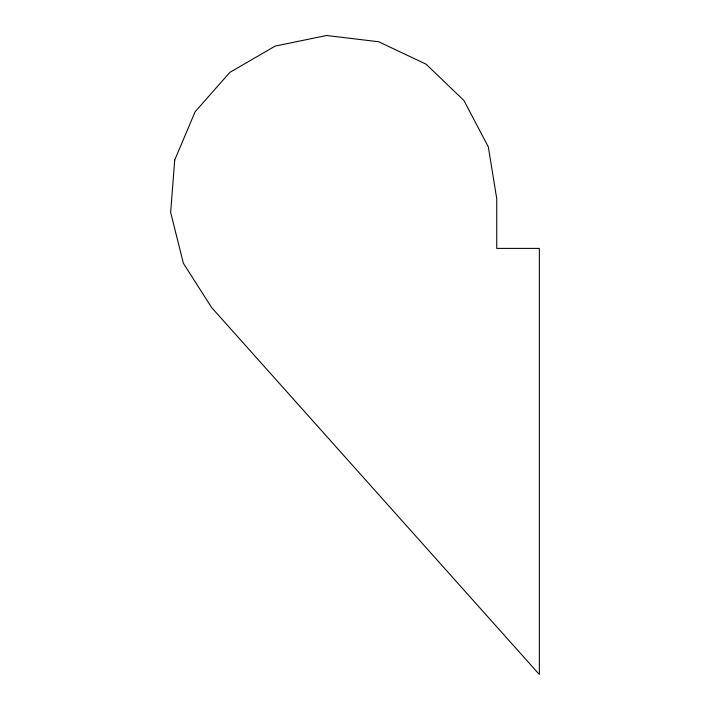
<?xml version="1.0" encoding="UTF-8"?>
<svg xmlns="http://www.w3.org/2000/svg" width="710" height="710" viewBox="0 0 710 710"><rect width="100%" height="100%" fill="white"/><g stroke="black" fill="none" stroke-linecap="round" stroke-linejoin="round"><path stroke-width="1.06" d="M174.704 160.078L170.648 212.379L183.375 263.268L211.58 307.492L539.351 674.5L539.351 248.402L496.743 248.402L496.743 198.694L488.32 146.917L463.923 100.483L426.062 64.175L378.643 41.748L326.556 35.5L275.178 46.088L229.809 72.411L195.126 111.763L174.704 160.078"/></g></svg>
